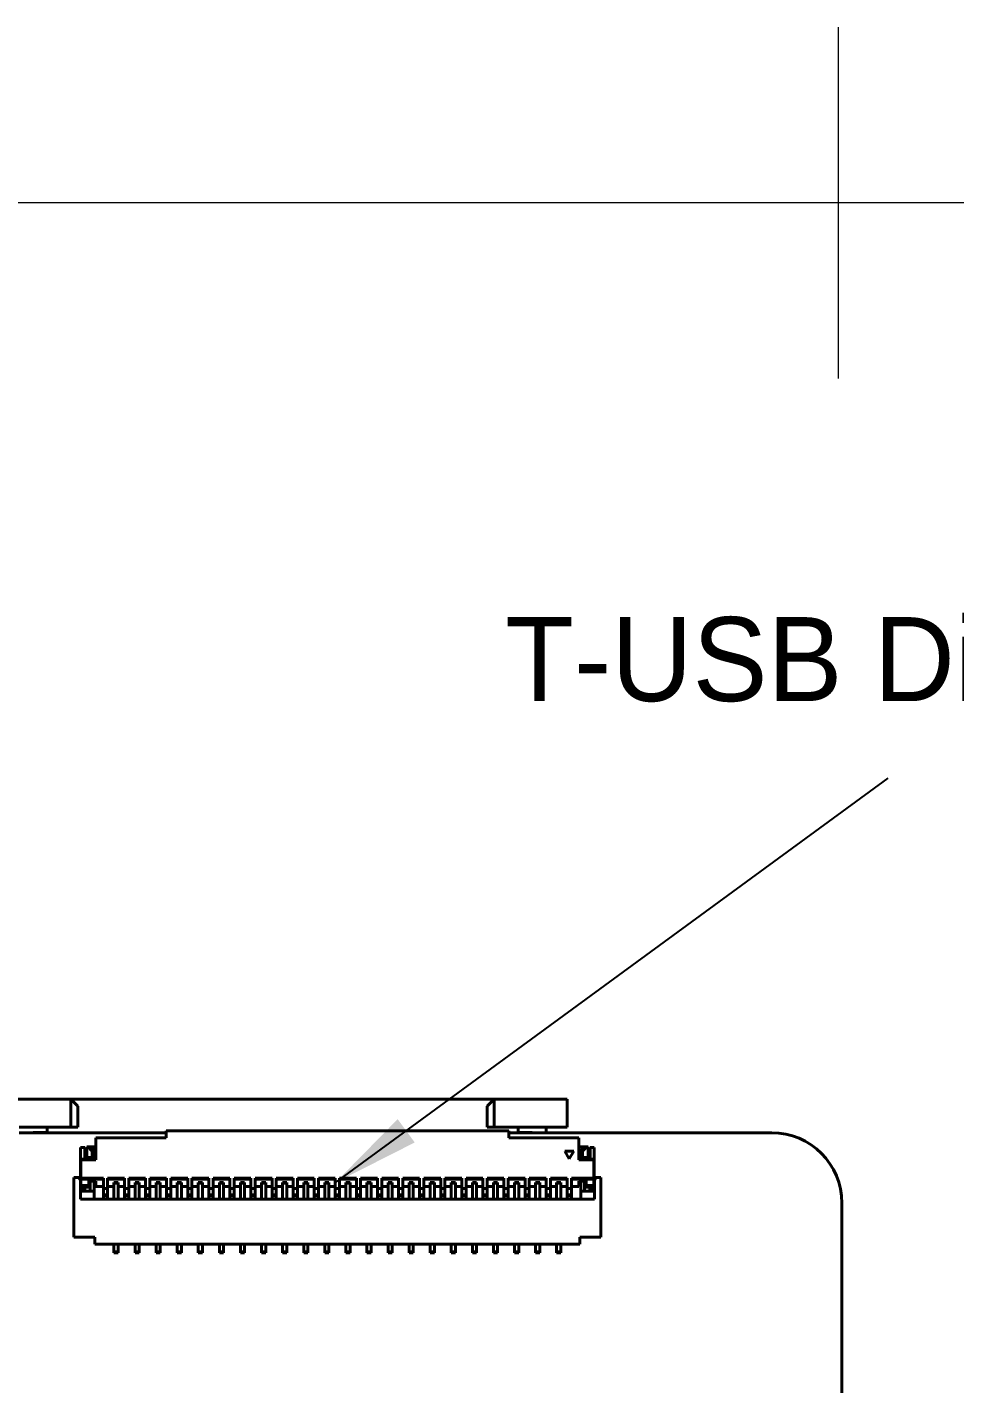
# Model space of a CAD drawing. Header units: millimetres. Extents: x 15 to 205, y 5 to 292.
# Drawn here: x 86.91 to 113.31, y 253.39 to 292 of the extents above; entities that cross this region are included whole.
import ezdxf

# ---------------------------------------------------------------- set-up
doc = ezdxf.new("R2010")
doc.units = ezdxf.units.MM
for name, color, linetype in [('Annotations', 7, 'Continuous'), ('Border', 7, 'Continuous'), ('Geometries', 7, 'Continuous')]:
    doc.layers.add(name, color=color, linetype=linetype)
doc.dimstyles.new('ISO-25', dxfattribs={"dimtxt": 2.5, "dimasz": 2.5, "dimexe": 1.25, "dimexo": 0.625, "dimtad": 1, "dimtxsty": 'Standard', "dimcen": 2.5, "dimadec": 0, "dimazin": 0, "dimtfac": 1, "dimtmove": 0, "dimatfit": 3, "dimfxl": 1, "dimarcsym": 0})

msp = doc.modelspace()

# ---------------------------------------------------------------- linework, layer by layer
at = {"layer": 'Border', "linetype": 'Continuous', "lineweight": 15}
for p, q in [((110, 282), (110, 292)), ((200, 287), (20, 287))]:
    msp.add_line(p, q, dxfattribs=at)
at = {"layer": 'Geometries', "linetype": 'Continuous', "lineweight": 40}
for p, q in [((86.076, 261.493), (88.151, 261.493)), ((88.151, 261.493), (100.201, 261.493)), ((88.151, 261.493), (88.351, 261.293)), ((88.151, 261.493), (88.151, 260.693)), ((100.201, 261.493), (100.001, 261.293)), ((100.201, 261.493), (102.276, 261.493)), ((100.201, 261.493), (100.201, 260.693)), ((102.276, 261.493), (102.276, 260.693)), ((88.351, 261.293), (88.351, 260.693)), ((100.001, 261.293), (100.001, 260.693)), ((86.676, 260.693), (87.476, 260.693)), ((87.476, 260.693), (87.476, 260.543)), ((87.476, 260.693), (88.151, 260.693)), ((88.351, 260.693), (88.151, 260.693)), ((100.201, 260.693), (100.001, 260.693)), ((100.201, 260.693), (100.876, 260.693)), ((100.876, 260.693), (100.876, 260.543)), ((100.876, 260.693), (101.676, 260.693)), ((101.676, 260.535), (101.676, 260.693)), ((101.676, 260.693), (102.276, 260.693)), ((86.676, 260.535), (87.076, 260.535)), ((87.076, 260.535), (87.076, 260.543)), ((87.476, 260.543), (87.076, 260.543)), ((87.076, 260.535), (90.861, 260.535)), ((90.861, 260.39), (88.861, 260.39)), ((88.861, 260.133), (88.861, 260.39)), ((100.611, 260.59), (90.861, 260.59)), ((90.861, 260.59), (90.861, 260.535)), ((90.861, 260.535), (90.861, 260.39)), ((100.611, 260.59), (100.611, 260.535)), ((100.611, 260.535), (100.611, 260.39)), ((100.611, 260.535), (101.276, 260.535)), ((102.611, 260.39), (100.611, 260.39)), ((100.876, 260.543), (101.276, 260.543)), ((101.276, 260.543), (101.276, 260.535)), ((101.276, 260.535), (101.676, 260.535)), ((101.676, 260.535), (108.096, 260.535)), ((102.611, 260.133), (102.611, 260.39)), ((88.426, 260.113), (88.426, 259.785)), ((88.546, 260.113), (88.426, 260.113)), ((88.546, 260.113), (88.546, 259.785)), ((88.64, 260.133), (88.601, 260.133)), ((88.601, 260.133), (88.601, 259.833)), ((88.64, 260.133), (88.711, 260.133)), ((88.761, 260.013), (88.64, 260.133)), ((88.711, 260.133), (88.861, 260.133)), ((88.811, 260.033), (88.711, 260.133)), ((88.761, 260.013), (88.811, 260.033)), ((88.761, 260.013), (88.761, 259.833)), ((88.811, 260.033), (88.811, 259.783)), ((88.861, 259.768), (88.861, 260.133)), ((102.211, 260.008), (102.336, 259.792)), ((102.461, 260.008), (102.211, 260.008)), ((102.336, 259.792), (102.461, 260.008)), ((102.611, 260.133), (102.761, 260.133)), ((102.611, 259.768), (102.611, 260.133)), ((102.761, 260.133), (102.661, 260.033)), ((102.661, 259.783), (102.661, 260.033)), ((102.661, 260.033), (102.711, 260.013)), ((102.832, 260.133), (102.711, 260.013)), ((102.711, 259.833), (102.711, 260.013)), ((102.761, 260.133), (102.832, 260.133)), ((102.871, 260.133), (102.832, 260.133)), ((102.871, 260.133), (102.871, 259.833)), ((102.926, 259.785), (102.926, 260.113)), ((103.046, 260.113), (102.926, 260.113)), ((103.046, 259.785), (103.046, 260.113)), ((88.426, 259.757), (88.426, 259.785)), ((88.426, 259.785), (88.546, 259.785)), ((88.426, 259.757), (88.436, 259.757)), ((88.426, 259.757), (88.426, 259.625)), ((88.426, 259.597), (88.426, 259.625)), ((88.436, 259.625), (88.426, 259.625)), ((88.426, 259.597), (88.426, 259.263)), ((88.436, 259.597), (88.426, 259.597)), ((88.546, 259.768), (88.436, 259.768)), ((88.436, 259.757), (88.436, 259.768)), ((88.436, 259.625), (88.436, 259.757)), ((88.436, 259.597), (88.436, 259.625)), ((88.436, 259.243), (88.436, 259.597)), ((88.546, 259.785), (88.546, 259.768)), ((88.601, 259.768), (88.546, 259.768)), ((88.601, 259.833), (88.601, 259.768)), ((88.601, 259.833), (88.761, 259.833)), ((88.811, 259.768), (88.601, 259.768)), ((88.811, 259.783), (88.761, 259.833)), ((88.811, 259.783), (88.811, 259.768)), ((88.861, 259.768), (88.811, 259.768)), ((102.661, 259.768), (102.611, 259.768)), ((102.711, 259.833), (102.661, 259.783)), ((102.661, 259.783), (102.661, 259.768)), ((102.871, 259.768), (102.661, 259.768)), ((102.711, 259.833), (102.871, 259.833)), ((102.871, 259.833), (102.871, 259.768)), ((102.926, 259.768), (102.871, 259.768)), ((102.926, 259.768), (102.926, 259.785)), ((102.926, 259.785), (103.046, 259.785)), ((103.036, 259.768), (102.926, 259.768)), ((103.036, 259.757), (103.036, 259.768)), ((103.036, 259.757), (103.046, 259.757)), ((103.036, 259.625), (103.036, 259.757)), ((103.046, 259.625), (103.036, 259.625)), ((103.036, 259.597), (103.036, 259.625)), ((103.046, 259.597), (103.036, 259.597)), ((103.036, 259.243), (103.036, 259.597)), ((103.046, 259.785), (103.046, 259.757)), ((103.046, 259.625), (103.046, 259.757)), ((103.046, 259.625), (103.046, 259.597)), ((103.046, 259.263), (103.046, 259.597)), ((88.236, 259.263), (88.371, 259.263)), ((88.236, 259.263), (88.236, 257.563)), ((88.371, 259.263), (88.426, 259.263)), ((88.421, 259.177), (88.371, 259.263)), ((88.421, 259.177), (88.426, 259.177)), ((88.421, 258.873), (88.421, 259.177)), ((88.426, 259.263), (88.426, 259.177)), ((88.426, 259.177), (88.426, 259.014)), ((88.436, 259.219), (88.436, 259.243)), ((89.076, 259.242), (88.436, 259.243)), ((88.436, 259.215), (88.436, 259.219)), ((88.436, 259.219), (89.076, 259.219)), ((88.436, 259.215), (88.661, 259.215)), ((88.436, 259.031), (88.436, 259.215)), ((88.661, 259.157), (88.661, 259.215)), ((88.661, 259.031), (88.661, 259.157)), ((88.661, 259.157), (88.701, 259.157)), ((88.701, 259.157), (88.701, 258.873)), ((88.701, 259.157), (88.811, 259.157)), ((88.811, 259.157), (88.811, 258.873)), ((88.811, 259.157), (88.861, 259.157)), ((88.861, 259.008), (88.861, 259.157)), ((89.076, 259.219), (89.076, 259.242)), ((89.076, 259.008), (89.076, 259.219)), ((89.196, 259.219), (89.196, 259.242)), ((89.676, 259.242), (89.196, 259.242)), ((89.196, 259.008), (89.196, 259.219)), ((89.196, 259.219), (89.676, 259.219)), ((89.496, 259.12), (89.376, 259.12)), ((89.376, 259.099), (89.376, 259.12)), ((89.376, 259.008), (89.376, 259.099)), ((89.496, 259.099), (89.376, 259.099)), ((89.496, 259.099), (89.496, 259.12)), ((89.496, 259.008), (89.496, 259.099)), ((89.676, 259.219), (89.676, 259.242)), ((89.676, 259.008), (89.676, 259.219)), ((89.796, 259.219), (89.796, 259.242)), ((90.276, 259.242), (89.796, 259.242)), ((89.796, 259.219), (90.276, 259.219)), ((89.796, 259.008), (89.796, 259.219)), ((89.976, 259.099), (89.976, 259.12)), ((90.096, 259.12), (89.976, 259.12)), ((90.096, 259.099), (89.976, 259.099)), ((89.976, 259.008), (89.976, 259.099)), ((90.096, 259.099), (90.096, 259.12)), ((90.096, 259.008), (90.096, 259.099)), ((90.276, 259.219), (90.276, 259.242)), ((90.276, 259.008), (90.276, 259.219)), ((90.396, 259.219), (90.396, 259.242)), ((90.876, 259.242), (90.396, 259.242)), ((90.396, 259.219), (90.876, 259.219)), ((90.396, 259.008), (90.396, 259.219)), ((90.576, 259.099), (90.576, 259.12)), ((90.696, 259.12), (90.576, 259.12)), ((90.696, 259.099), (90.576, 259.099)), ((90.576, 259.008), (90.576, 259.099)), ((90.696, 259.099), (90.696, 259.12)), ((90.696, 259.008), (90.696, 259.099)), ((90.876, 259.219), (90.876, 259.242)), ((90.876, 259.008), (90.876, 259.219)), ((91.476, 259.242), (90.996, 259.242)), ((90.996, 259.219), (90.996, 259.242)), ((90.996, 259.219), (91.476, 259.219)), ((90.996, 259.008), (90.996, 259.219)), ((91.176, 259.099), (91.176, 259.12)), ((91.296, 259.12), (91.176, 259.12)), ((91.296, 259.099), (91.176, 259.099)), ((91.176, 259.008), (91.176, 259.099)), ((91.296, 259.099), (91.296, 259.12)), ((91.296, 259.008), (91.296, 259.099)), ((91.476, 259.219), (91.476, 259.242)), ((91.476, 259.008), (91.476, 259.219)), ((91.596, 259.219), (91.596, 259.242)), ((92.076, 259.242), (91.596, 259.242)), ((91.596, 259.219), (92.076, 259.219)), ((91.596, 259.008), (91.596, 259.219)), ((91.776, 259.099), (91.776, 259.12)), ((91.896, 259.12), (91.776, 259.12)), ((91.896, 259.099), (91.776, 259.099)), ((91.776, 259.008), (91.776, 259.099)), ((91.896, 259.099), (91.896, 259.12)), ((91.896, 259.008), (91.896, 259.099)), ((92.076, 259.219), (92.076, 259.242)), ((92.076, 259.008), (92.076, 259.219)), ((92.676, 259.242), (92.196, 259.242)), ((92.196, 259.219), (92.196, 259.242)), ((92.196, 259.219), (92.676, 259.219)), ((92.196, 259.008), (92.196, 259.219)), ((92.376, 259.099), (92.376, 259.12)), ((92.496, 259.12), (92.376, 259.12)), ((92.376, 259.008), (92.376, 259.099)), ((92.496, 259.099), (92.376, 259.099)), ((92.496, 259.099), (92.496, 259.12)), ((92.496, 259.008), (92.496, 259.099)), ((92.676, 259.219), (92.676, 259.242)), ((92.676, 259.008), (92.676, 259.219)), ((92.796, 259.219), (92.796, 259.242)), ((93.276, 259.242), (92.796, 259.242)), ((92.796, 259.219), (93.276, 259.219)), ((92.796, 259.008), (92.796, 259.219)), ((93.096, 259.12), (92.976, 259.12)), ((92.976, 259.099), (92.976, 259.12)), ((93.096, 259.099), (92.976, 259.099)), ((92.976, 259.008), (92.976, 259.099)), ((93.096, 259.099), (93.096, 259.12)), ((93.096, 259.008), (93.096, 259.099)), ((93.276, 259.219), (93.276, 259.242)), ((93.276, 259.008), (93.276, 259.219)), ((93.396, 259.219), (93.396, 259.242)), ((93.876, 259.242), (93.396, 259.242)), ((93.396, 259.219), (93.876, 259.219)), ((93.396, 259.008), (93.396, 259.219)), ((93.576, 259.099), (93.576, 259.12)), ((93.696, 259.12), (93.576, 259.12)), ((93.576, 259.008), (93.576, 259.099)), ((93.696, 259.099), (93.576, 259.099)), ((93.696, 259.099), (93.696, 259.12)), ((93.696, 259.008), (93.696, 259.099)), ((93.876, 259.219), (93.876, 259.242)), ((93.876, 259.008), (93.876, 259.219)), ((93.996, 259.219), (93.996, 259.242)), ((94.476, 259.242), (93.996, 259.242)), ((93.996, 259.219), (94.476, 259.219)), ((93.996, 259.008), (93.996, 259.219)), ((94.296, 259.12), (94.176, 259.12)), ((94.176, 259.099), (94.176, 259.12)), ((94.176, 259.008), (94.176, 259.099)), ((94.296, 259.099), (94.176, 259.099)), ((94.296, 259.099), (94.296, 259.12)), ((94.296, 259.008), (94.296, 259.099)), ((94.476, 259.219), (94.476, 259.242)), ((94.476, 259.008), (94.476, 259.219)), ((94.596, 259.219), (94.596, 259.242)), ((95.076, 259.242), (94.596, 259.242)), ((94.596, 259.008), (94.596, 259.219)), ((94.596, 259.219), (95.076, 259.219)), ((94.776, 259.099), (94.776, 259.12)), ((94.896, 259.12), (94.776, 259.12)), ((94.776, 259.008), (94.776, 259.099)), ((94.896, 259.099), (94.776, 259.099)), ((94.896, 259.099), (94.896, 259.12)), ((94.896, 259.008), (94.896, 259.099)), ((95.076, 259.219), (95.076, 259.242)), ((95.076, 259.008), (95.076, 259.219)), ((95.196, 259.219), (95.196, 259.242)), ((95.676, 259.242), (95.196, 259.242)), ((95.196, 259.219), (95.676, 259.219)), ((95.196, 259.008), (95.196, 259.219)), ((95.376, 259.099), (95.376, 259.12)), ((95.496, 259.12), (95.376, 259.12)), ((95.496, 259.099), (95.376, 259.099)), ((95.376, 259.008), (95.376, 259.099)), ((95.496, 259.099), (95.496, 259.12)), ((95.496, 259.008), (95.496, 259.099)), ((95.676, 259.219), (95.676, 259.242)), ((95.676, 259.008), (95.676, 259.219)), ((95.796, 259.219), (95.796, 259.242)), ((96.276, 259.242), (95.796, 259.242)), ((95.796, 259.219), (96.276, 259.219)), ((95.796, 259.008), (95.796, 259.219)), ((96.096, 259.12), (95.976, 259.12)), ((95.976, 259.099), (95.976, 259.12)), ((95.976, 259.008), (95.976, 259.099)), ((96.096, 259.099), (95.976, 259.099)), ((96.096, 259.099), (96.096, 259.12)), ((96.096, 259.008), (96.096, 259.099)), ((96.276, 259.219), (96.276, 259.242)), ((96.276, 259.008), (96.276, 259.219)), ((96.396, 259.219), (96.396, 259.242)), ((96.876, 259.242), (96.396, 259.242)), ((96.396, 259.219), (96.876, 259.219)), ((96.396, 259.008), (96.396, 259.219)), ((96.696, 259.12), (96.576, 259.12)), ((96.576, 259.099), (96.576, 259.12)), ((96.696, 259.099), (96.576, 259.099)), ((96.576, 259.008), (96.576, 259.099)), ((96.696, 259.099), (96.696, 259.12)), ((96.696, 259.008), (96.696, 259.099)), ((96.876, 259.219), (96.876, 259.242)), ((96.876, 259.008), (96.876, 259.219)), ((96.996, 259.219), (96.996, 259.242)), ((97.476, 259.242), (96.996, 259.242)), ((96.996, 259.219), (97.476, 259.219)), ((96.996, 259.008), (96.996, 259.219)), ((97.176, 259.099), (97.176, 259.12)), ((97.296, 259.12), (97.176, 259.12)), ((97.296, 259.099), (97.176, 259.099)), ((97.176, 259.008), (97.176, 259.099)), ((97.296, 259.099), (97.296, 259.12)), ((97.296, 259.008), (97.296, 259.099)), ((97.476, 259.219), (97.476, 259.242)), ((97.476, 259.008), (97.476, 259.219)), ((97.596, 259.219), (97.596, 259.242)), ((98.076, 259.242), (97.596, 259.242)), ((97.596, 259.008), (97.596, 259.219)), ((97.596, 259.219), (98.076, 259.219)), ((97.776, 259.099), (97.776, 259.12)), ((97.896, 259.12), (97.776, 259.12)), ((97.896, 259.099), (97.776, 259.099)), ((97.776, 259.008), (97.776, 259.099)), ((97.896, 259.099), (97.896, 259.12)), ((97.896, 259.008), (97.896, 259.099)), ((98.076, 259.219), (98.076, 259.242)), ((98.076, 259.008), (98.076, 259.219)), ((98.196, 259.219), (98.196, 259.242)), ((98.676, 259.242), (98.196, 259.242)), ((98.196, 259.219), (98.676, 259.219)), ((98.196, 259.008), (98.196, 259.219)), ((98.376, 259.099), (98.376, 259.12)), ((98.496, 259.12), (98.376, 259.12)), ((98.376, 259.008), (98.376, 259.099)), ((98.496, 259.099), (98.376, 259.099)), ((98.496, 259.099), (98.496, 259.12)), ((98.496, 259.008), (98.496, 259.099)), ((98.676, 259.219), (98.676, 259.242)), ((98.676, 259.008), (98.676, 259.219)), ((98.796, 259.219), (98.796, 259.242)), ((99.276, 259.242), (98.796, 259.242)), ((98.796, 259.219), (99.276, 259.219)), ((98.796, 259.008), (98.796, 259.219)), ((99.096, 259.12), (98.976, 259.12)), ((98.976, 259.099), (98.976, 259.12)), ((98.976, 259.008), (98.976, 259.099)), ((99.096, 259.099), (98.976, 259.099)), ((99.096, 259.099), (99.096, 259.12)), ((99.096, 259.008), (99.096, 259.099)), ((99.276, 259.219), (99.276, 259.242)), ((99.276, 259.008), (99.276, 259.219)), ((99.396, 259.219), (99.396, 259.242)), ((99.876, 259.242), (99.396, 259.242)), ((99.396, 259.219), (99.876, 259.219)), ((99.396, 259.008), (99.396, 259.219)), ((99.696, 259.12), (99.576, 259.12)), ((99.576, 259.099), (99.576, 259.12)), ((99.696, 259.099), (99.576, 259.099)), ((99.576, 259.008), (99.576, 259.099)), ((99.696, 259.099), (99.696, 259.12)), ((99.696, 259.008), (99.696, 259.099)), ((99.876, 259.219), (99.876, 259.242)), ((99.876, 259.008), (99.876, 259.219)), ((99.996, 259.219), (99.996, 259.242)), ((100.476, 259.242), (99.996, 259.242)), ((99.996, 259.219), (100.476, 259.219)), ((99.996, 259.008), (99.996, 259.219)), ((100.176, 259.099), (100.176, 259.12)), ((100.296, 259.12), (100.176, 259.12)), ((100.296, 259.099), (100.176, 259.099)), ((100.176, 259.008), (100.176, 259.099)), ((100.296, 259.099), (100.296, 259.12)), ((100.296, 259.008), (100.296, 259.099)), ((100.476, 259.219), (100.476, 259.242)), ((100.476, 259.008), (100.476, 259.219)), ((100.596, 259.219), (100.596, 259.242)), ((101.076, 259.242), (100.596, 259.242)), ((100.596, 259.219), (101.076, 259.219)), ((100.596, 259.008), (100.596, 259.219)), ((100.776, 259.099), (100.776, 259.12)), ((100.896, 259.12), (100.776, 259.12)), ((100.776, 259.008), (100.776, 259.099)), ((100.896, 259.099), (100.776, 259.099)), ((100.896, 259.099), (100.896, 259.12)), ((100.896, 259.008), (100.896, 259.099)), ((101.076, 259.219), (101.076, 259.242)), ((101.076, 259.008), (101.076, 259.219)), ((101.196, 259.219), (101.196, 259.242)), ((101.676, 259.242), (101.196, 259.242)), ((101.196, 259.219), (101.676, 259.219)), ((101.196, 259.008), (101.196, 259.219)), ((101.496, 259.12), (101.376, 259.12)), ((101.376, 259.099), (101.376, 259.12)), ((101.496, 259.099), (101.376, 259.099)), ((101.376, 259.008), (101.376, 259.099)), ((101.496, 259.099), (101.496, 259.12)), ((101.496, 259.008), (101.496, 259.099)), ((101.676, 259.219), (101.676, 259.242)), ((101.676, 259.008), (101.676, 259.219)), ((101.796, 259.219), (101.796, 259.242)), ((102.276, 259.242), (101.796, 259.242)), ((101.796, 259.008), (101.796, 259.219)), ((101.796, 259.219), (102.276, 259.219)), ((101.976, 259.099), (101.976, 259.12)), ((102.096, 259.12), (101.976, 259.12)), ((101.976, 259.008), (101.976, 259.099)), ((102.096, 259.099), (101.976, 259.099)), ((102.096, 259.099), (102.096, 259.12)), ((102.096, 259.008), (102.096, 259.099)), ((102.276, 259.219), (102.276, 259.242)), ((102.276, 259.008), (102.276, 259.219)), ((103.036, 259.243), (102.396, 259.242)), ((102.396, 259.219), (102.396, 259.242)), ((102.396, 259.219), (103.036, 259.219)), ((102.396, 259.008), (102.396, 259.219)), ((102.661, 259.157), (102.611, 259.157)), ((102.611, 259.008), (102.611, 259.157)), ((102.771, 259.157), (102.661, 259.157)), ((102.661, 259.157), (102.661, 258.873)), ((102.811, 259.157), (102.771, 259.157)), ((102.771, 259.157), (102.771, 258.873)), ((103.036, 259.215), (102.811, 259.215)), ((102.811, 259.157), (102.811, 259.215)), ((102.811, 259.031), (102.811, 259.157)), ((103.036, 259.219), (103.036, 259.243)), ((103.036, 259.215), (103.036, 259.219)), ((103.036, 259.031), (103.036, 259.215)), ((103.046, 259.263), (103.101, 259.263)), ((103.046, 259.177), (103.046, 259.263)), ((103.046, 259.177), (103.051, 259.177)), ((103.046, 259.014), (103.046, 259.177)), ((103.101, 259.263), (103.051, 259.177)), ((103.051, 258.873), (103.051, 259.177)), ((103.236, 259.263), (103.101, 259.263)), ((103.236, 259.263), (103.236, 257.563)), ((88.421, 258.643), (88.421, 258.873)), ((88.421, 258.873), (88.426, 258.873)), ((88.426, 259.014), (88.436, 259.014)), ((88.426, 258.923), (88.426, 259.014)), ((88.426, 258.873), (88.426, 258.923)), ((88.426, 258.923), (88.546, 258.923)), ((88.426, 258.873), (88.546, 258.873)), ((88.436, 259.014), (88.436, 259.031)), ((88.436, 259.031), (88.661, 259.031)), ((88.436, 258.988), (88.436, 259.014)), ((88.436, 258.988), (88.546, 258.988)), ((88.546, 258.923), (88.546, 258.988)), ((88.546, 258.988), (88.551, 258.988)), ((88.546, 258.873), (88.546, 258.923)), ((88.546, 258.873), (88.551, 258.873)), ((88.551, 258.988), (88.661, 258.988)), ((88.551, 258.873), (88.551, 258.988)), ((88.551, 258.873), (88.701, 258.873)), ((88.661, 258.988), (88.661, 259.031)), ((88.701, 258.873), (88.811, 258.873)), ((88.811, 258.873), (88.811, 258.643)), ((89.076, 259.008), (88.861, 259.008)), ((89.076, 258.946), (89.076, 259.008)), ((89.076, 258.767), (89.076, 258.946)), ((89.196, 258.946), (89.076, 258.946)), ((89.076, 258.741), (89.076, 258.767)), ((89.196, 258.767), (89.076, 258.767)), ((89.076, 258.643), (89.076, 258.741)), ((89.196, 258.741), (89.076, 258.741)), ((89.376, 259.008), (89.196, 259.008)), ((89.196, 258.946), (89.196, 259.008)), ((89.196, 258.767), (89.196, 258.946)), ((89.196, 258.741), (89.196, 258.767)), ((89.196, 258.643), (89.196, 258.741)), ((89.376, 258.643), (89.376, 259.008)), ((89.496, 258.643), (89.496, 259.008)), ((89.676, 259.008), (89.496, 259.008)), ((89.676, 258.946), (89.676, 259.008)), ((89.676, 258.767), (89.676, 258.946)), ((89.796, 258.946), (89.676, 258.946)), ((89.676, 258.741), (89.676, 258.767)), ((89.796, 258.767), (89.676, 258.767)), ((89.676, 258.643), (89.676, 258.741)), ((89.796, 258.741), (89.676, 258.741)), ((89.976, 259.008), (89.796, 259.008)), ((89.796, 258.946), (89.796, 259.008)), ((89.796, 258.767), (89.796, 258.946)), ((89.796, 258.741), (89.796, 258.767)), ((89.796, 258.643), (89.796, 258.741)), ((89.976, 258.643), (89.976, 259.008)), ((90.276, 259.008), (90.096, 259.008)), ((90.096, 258.643), (90.096, 259.008)), ((90.276, 258.946), (90.276, 259.008)), ((90.276, 258.767), (90.276, 258.946)), ((90.396, 258.946), (90.276, 258.946)), ((90.276, 258.741), (90.276, 258.767)), ((90.396, 258.767), (90.276, 258.767)), ((90.276, 258.643), (90.276, 258.741)), ((90.396, 258.741), (90.276, 258.741)), ((90.576, 259.008), (90.396, 259.008)), ((90.396, 258.946), (90.396, 259.008)), ((90.396, 258.767), (90.396, 258.946)), ((90.396, 258.741), (90.396, 258.767)), ((90.396, 258.643), (90.396, 258.741)), ((90.576, 258.643), (90.576, 259.008)), ((90.876, 259.008), (90.696, 259.008)), ((90.696, 258.643), (90.696, 259.008)), ((90.876, 258.946), (90.876, 259.008)), ((90.996, 258.946), (90.876, 258.946)), ((90.876, 258.767), (90.876, 258.946)), ((90.876, 258.741), (90.876, 258.767)), ((90.996, 258.767), (90.876, 258.767)), ((90.876, 258.643), (90.876, 258.741)), ((90.996, 258.741), (90.876, 258.741)), ((91.176, 259.008), (90.996, 259.008)), ((90.996, 258.946), (90.996, 259.008)), ((90.996, 258.767), (90.996, 258.946)), ((90.996, 258.741), (90.996, 258.767)), ((90.996, 258.643), (90.996, 258.741)), ((91.176, 258.643), (91.176, 259.008)), ((91.476, 259.008), (91.296, 259.008)), ((91.296, 258.643), (91.296, 259.008)), ((91.476, 258.946), (91.476, 259.008)), ((91.476, 258.767), (91.476, 258.946)), ((91.596, 258.946), (91.476, 258.946)), ((91.476, 258.741), (91.476, 258.767)), ((91.596, 258.767), (91.476, 258.767)), ((91.476, 258.643), (91.476, 258.741)), ((91.596, 258.741), (91.476, 258.741)), ((91.776, 259.008), (91.596, 259.008)), ((91.596, 258.946), (91.596, 259.008)), ((91.596, 258.767), (91.596, 258.946)), ((91.596, 258.741), (91.596, 258.767)), ((91.596, 258.643), (91.596, 258.741)), ((91.776, 258.643), (91.776, 259.008)), ((91.896, 258.643), (91.896, 259.008)), ((92.076, 259.008), (91.896, 259.008)), ((92.076, 258.946), (92.076, 259.008)), ((92.196, 258.946), (92.076, 258.946)), ((92.076, 258.767), (92.076, 258.946)), ((92.076, 258.741), (92.076, 258.767)), ((92.196, 258.767), (92.076, 258.767)), ((92.076, 258.643), (92.076, 258.741)), ((92.196, 258.741), (92.076, 258.741)), ((92.376, 259.008), (92.196, 259.008)), ((92.196, 258.946), (92.196, 259.008)), ((92.196, 258.767), (92.196, 258.946)), ((92.196, 258.741), (92.196, 258.767)), ((92.196, 258.643), (92.196, 258.741)), ((92.376, 258.643), (92.376, 259.008)), ((92.496, 258.643), (92.496, 259.008)), ((92.676, 259.008), (92.496, 259.008)), ((92.676, 258.946), (92.676, 259.008)), ((92.676, 258.767), (92.676, 258.946)), ((92.796, 258.946), (92.676, 258.946)), ((92.676, 258.741), (92.676, 258.767)), ((92.796, 258.767), (92.676, 258.767)), ((92.676, 258.643), (92.676, 258.741)), ((92.796, 258.741), (92.676, 258.741)), ((92.976, 259.008), (92.796, 259.008)), ((92.796, 258.946), (92.796, 259.008)), ((92.796, 258.767), (92.796, 258.946)), ((92.796, 258.741), (92.796, 258.767)), ((92.796, 258.643), (92.796, 258.741)), ((92.976, 258.643), (92.976, 259.008)), ((93.096, 258.643), (93.096, 259.008)), ((93.276, 259.008), (93.096, 259.008)), ((93.276, 258.946), (93.276, 259.008)), ((93.276, 258.767), (93.276, 258.946)), ((93.396, 258.946), (93.276, 258.946)), ((93.276, 258.741), (93.276, 258.767)), ((93.396, 258.767), (93.276, 258.767)), ((93.276, 258.643), (93.276, 258.741)), ((93.396, 258.741), (93.276, 258.741)), ((93.576, 259.008), (93.396, 259.008)), ((93.396, 258.946), (93.396, 259.008)), ((93.396, 258.767), (93.396, 258.946)), ((93.396, 258.741), (93.396, 258.767)), ((93.396, 258.643), (93.396, 258.741)), ((93.576, 258.643), (93.576, 259.008)), ((93.696, 258.643), (93.696, 259.008)), ((93.876, 259.008), (93.696, 259.008)), ((93.876, 258.946), (93.876, 259.008)), ((93.876, 258.767), (93.876, 258.946)), ((93.996, 258.946), (93.876, 258.946)), ((93.876, 258.741), (93.876, 258.767)), ((93.996, 258.767), (93.876, 258.767)), ((93.996, 258.741), (93.876, 258.741)), ((93.876, 258.643), (93.876, 258.741)), ((94.176, 259.008), (93.996, 259.008)), ((93.996, 258.946), (93.996, 259.008)), ((93.996, 258.767), (93.996, 258.946)), ((93.996, 258.741), (93.996, 258.767)), ((93.996, 258.643), (93.996, 258.741)), ((94.176, 258.643), (94.176, 259.008)), ((94.296, 258.643), (94.296, 259.008)), ((94.476, 259.008), (94.296, 259.008)), ((94.476, 258.946), (94.476, 259.008)), ((94.596, 258.946), (94.476, 258.946)), ((94.476, 258.767), (94.476, 258.946)), ((94.476, 258.741), (94.476, 258.767)), ((94.596, 258.767), (94.476, 258.767)), ((94.596, 258.741), (94.476, 258.741)), ((94.476, 258.643), (94.476, 258.741)), ((94.776, 259.008), (94.596, 259.008)), ((94.596, 258.946), (94.596, 259.008)), ((94.596, 258.767), (94.596, 258.946)), ((94.596, 258.741), (94.596, 258.767)), ((94.596, 258.643), (94.596, 258.741)), ((94.776, 258.643), (94.776, 259.008)), ((94.896, 258.643), (94.896, 259.008)), ((95.076, 259.008), (94.896, 259.008)), ((95.076, 258.946), (95.076, 259.008)), ((95.076, 258.767), (95.076, 258.946)), ((95.196, 258.946), (95.076, 258.946)), ((95.076, 258.741), (95.076, 258.767)), ((95.196, 258.767), (95.076, 258.767)), ((95.196, 258.741), (95.076, 258.741)), ((95.076, 258.643), (95.076, 258.741)), ((95.376, 259.008), (95.196, 259.008)), ((95.196, 258.946), (95.196, 259.008)), ((95.196, 258.767), (95.196, 258.946)), ((95.196, 258.741), (95.196, 258.767)), ((95.196, 258.643), (95.196, 258.741)), ((95.376, 258.643), (95.376, 259.008)), ((95.496, 258.643), (95.496, 259.008)), ((95.676, 259.008), (95.496, 259.008)), ((95.676, 258.946), (95.676, 259.008)), ((95.676, 258.767), (95.676, 258.946)), ((95.796, 258.946), (95.676, 258.946)), ((95.676, 258.741), (95.676, 258.767)), ((95.796, 258.767), (95.676, 258.767)), ((95.676, 258.643), (95.676, 258.741)), ((95.796, 258.741), (95.676, 258.741)), ((95.976, 259.008), (95.796, 259.008)), ((95.796, 258.946), (95.796, 259.008)), ((95.796, 258.767), (95.796, 258.946)), ((95.796, 258.741), (95.796, 258.767)), ((95.796, 258.643), (95.796, 258.741)), ((95.976, 258.643), (95.976, 259.008)), ((96.276, 259.008), (96.096, 259.008)), ((96.096, 258.643), (96.096, 259.008)), ((96.276, 258.946), (96.276, 259.008)), ((96.276, 258.767), (96.276, 258.946)), ((96.396, 258.946), (96.276, 258.946)), ((96.276, 258.741), (96.276, 258.767)), ((96.396, 258.767), (96.276, 258.767)), ((96.396, 258.741), (96.276, 258.741)), ((96.276, 258.643), (96.276, 258.741)), ((96.576, 259.008), (96.396, 259.008)), ((96.396, 258.946), (96.396, 259.008)), ((96.396, 258.767), (96.396, 258.946)), ((96.396, 258.741), (96.396, 258.767)), ((96.396, 258.643), (96.396, 258.741)), ((96.576, 258.643), (96.576, 259.008)), ((96.696, 258.643), (96.696, 259.008)), ((96.876, 259.008), (96.696, 259.008)), ((96.876, 258.946), (96.876, 259.008)), ((96.876, 258.767), (96.876, 258.946)), ((96.996, 258.946), (96.876, 258.946)), ((96.876, 258.741), (96.876, 258.767)), ((96.996, 258.767), (96.876, 258.767)), ((96.876, 258.643), (96.876, 258.741)), ((96.996, 258.741), (96.876, 258.741)), ((97.176, 259.008), (96.996, 259.008)), ((96.996, 258.946), (96.996, 259.008)), ((96.996, 258.767), (96.996, 258.946)), ((96.996, 258.741), (96.996, 258.767)), ((96.996, 258.643), (96.996, 258.741)), ((97.176, 258.643), (97.176, 259.008)), ((97.296, 258.643), (97.296, 259.008)), ((97.476, 259.008), (97.296, 259.008)), ((97.476, 258.946), (97.476, 259.008)), ((97.476, 258.767), (97.476, 258.946)), ((97.596, 258.946), (97.476, 258.946)), ((97.476, 258.741), (97.476, 258.767)), ((97.596, 258.767), (97.476, 258.767)), ((97.476, 258.643), (97.476, 258.741)), ((97.596, 258.741), (97.476, 258.741)), ((97.776, 259.008), (97.596, 259.008)), ((97.596, 258.946), (97.596, 259.008)), ((97.596, 258.767), (97.596, 258.946)), ((97.596, 258.741), (97.596, 258.767)), ((97.596, 258.643), (97.596, 258.741)), ((97.776, 258.643), (97.776, 259.008)), ((98.076, 259.008), (97.896, 259.008)), ((97.896, 258.643), (97.896, 259.008)), ((98.076, 258.946), (98.076, 259.008)), ((98.196, 258.946), (98.076, 258.946)), ((98.076, 258.767), (98.076, 258.946)), ((98.196, 258.767), (98.076, 258.767)), ((98.076, 258.741), (98.076, 258.767)), ((98.076, 258.643), (98.076, 258.741)), ((98.196, 258.741), (98.076, 258.741)), ((98.376, 259.008), (98.196, 259.008)), ((98.196, 258.946), (98.196, 259.008)), ((98.196, 258.767), (98.196, 258.946)), ((98.196, 258.741), (98.196, 258.767)), ((98.196, 258.643), (98.196, 258.741)), ((98.376, 258.643), (98.376, 259.008)), ((98.496, 258.643), (98.496, 259.008)), ((98.676, 259.008), (98.496, 259.008)), ((98.676, 258.946), (98.676, 259.008)), ((98.676, 258.767), (98.676, 258.946)), ((98.796, 258.946), (98.676, 258.946)), ((98.676, 258.741), (98.676, 258.767)), ((98.796, 258.767), (98.676, 258.767)), ((98.676, 258.643), (98.676, 258.741)), ((98.796, 258.741), (98.676, 258.741)), ((98.976, 259.008), (98.796, 259.008)), ((98.796, 258.946), (98.796, 259.008)), ((98.796, 258.767), (98.796, 258.946)), ((98.796, 258.741), (98.796, 258.767)), ((98.796, 258.643), (98.796, 258.741)), ((98.976, 258.643), (98.976, 259.008)), ((99.096, 258.643), (99.096, 259.008)), ((99.276, 259.008), (99.096, 259.008)), ((99.276, 258.946), (99.276, 259.008)), ((99.276, 258.767), (99.276, 258.946)), ((99.396, 258.946), (99.276, 258.946)), ((99.396, 258.767), (99.276, 258.767)), ((99.276, 258.741), (99.276, 258.767)), ((99.276, 258.643), (99.276, 258.741)), ((99.396, 258.741), (99.276, 258.741)), ((99.576, 259.008), (99.396, 259.008)), ((99.396, 258.946), (99.396, 259.008)), ((99.396, 258.767), (99.396, 258.946)), ((99.396, 258.741), (99.396, 258.767)), ((99.396, 258.643), (99.396, 258.741)), ((99.576, 258.643), (99.576, 259.008)), ((99.696, 258.643), (99.696, 259.008)), ((99.876, 259.008), (99.696, 259.008)), ((99.876, 258.946), (99.876, 259.008)), ((99.876, 258.767), (99.876, 258.946)), ((99.996, 258.946), (99.876, 258.946)), ((99.876, 258.741), (99.876, 258.767)), ((99.996, 258.767), (99.876, 258.767)), ((99.876, 258.643), (99.876, 258.741)), ((99.996, 258.741), (99.876, 258.741)), ((100.176, 259.008), (99.996, 259.008)), ((99.996, 258.946), (99.996, 259.008)), ((99.996, 258.767), (99.996, 258.946)), ((99.996, 258.741), (99.996, 258.767)), ((99.996, 258.643), (99.996, 258.741)), ((100.176, 258.643), (100.176, 259.008)), ((100.296, 258.643), (100.296, 259.008)), ((100.476, 259.008), (100.296, 259.008)), ((100.476, 258.946), (100.476, 259.008)), ((100.476, 258.767), (100.476, 258.946)), ((100.596, 258.946), (100.476, 258.946)), ((100.476, 258.741), (100.476, 258.767)), ((100.596, 258.767), (100.476, 258.767)), ((100.476, 258.643), (100.476, 258.741)), ((100.596, 258.741), (100.476, 258.741)), ((100.776, 259.008), (100.596, 259.008)), ((100.596, 258.946), (100.596, 259.008)), ((100.596, 258.767), (100.596, 258.946)), ((100.596, 258.741), (100.596, 258.767)), ((100.596, 258.643), (100.596, 258.741)), ((100.776, 258.643), (100.776, 259.008)), ((100.896, 258.643), (100.896, 259.008)), ((101.076, 259.008), (100.896, 259.008)), ((101.076, 258.946), (101.076, 259.008)), ((101.076, 258.767), (101.076, 258.946)), ((101.196, 258.946), (101.076, 258.946)), ((101.076, 258.741), (101.076, 258.767)), ((101.196, 258.767), (101.076, 258.767)), ((101.076, 258.643), (101.076, 258.741)), ((101.196, 258.741), (101.076, 258.741)), ((101.376, 259.008), (101.196, 259.008)), ((101.196, 258.946), (101.196, 259.008)), ((101.196, 258.767), (101.196, 258.946)), ((101.196, 258.741), (101.196, 258.767)), ((101.196, 258.643), (101.196, 258.741)), ((101.376, 258.643), (101.376, 259.008)), ((101.496, 258.643), (101.496, 259.008)), ((101.676, 259.008), (101.496, 259.008)), ((101.676, 258.946), (101.676, 259.008)), ((101.676, 258.767), (101.676, 258.946)), ((101.796, 258.946), (101.676, 258.946)), ((101.676, 258.741), (101.676, 258.767)), ((101.796, 258.767), (101.676, 258.767)), ((101.796, 258.741), (101.676, 258.741)), ((101.676, 258.643), (101.676, 258.741)), ((101.976, 259.008), (101.796, 259.008)), ((101.796, 258.946), (101.796, 259.008)), ((101.796, 258.767), (101.796, 258.946)), ((101.796, 258.741), (101.796, 258.767)), ((101.796, 258.643), (101.796, 258.741)), ((101.976, 258.643), (101.976, 259.008)), ((102.276, 259.008), (102.096, 259.008)), ((102.096, 258.643), (102.096, 259.008)), ((102.276, 258.946), (102.276, 259.008)), ((102.276, 258.767), (102.276, 258.946)), ((102.396, 258.946), (102.276, 258.946)), ((102.396, 258.767), (102.276, 258.767)), ((102.276, 258.741), (102.276, 258.767)), ((102.276, 258.643), (102.276, 258.741)), ((102.396, 258.741), (102.276, 258.741)), ((102.611, 259.008), (102.396, 259.008)), ((102.396, 258.946), (102.396, 259.008)), ((102.396, 258.767), (102.396, 258.946)), ((102.396, 258.741), (102.396, 258.767)), ((102.396, 258.643), (102.396, 258.741)), ((102.661, 258.873), (102.661, 258.643)), ((102.661, 258.873), (102.771, 258.873)), ((102.771, 258.873), (102.921, 258.873)), ((103.036, 259.031), (102.811, 259.031)), ((102.811, 258.988), (102.811, 259.031)), ((102.921, 258.988), (102.811, 258.988)), ((102.921, 258.873), (102.921, 258.988)), ((102.926, 258.988), (102.921, 258.988)), ((102.921, 258.873), (102.926, 258.873)), ((102.926, 258.923), (102.926, 258.988)), ((103.036, 258.988), (102.926, 258.988)), ((103.046, 258.923), (102.926, 258.923)), ((102.926, 258.873), (102.926, 258.923)), ((102.926, 258.873), (103.046, 258.873)), ((103.036, 259.014), (103.036, 259.031)), ((103.036, 258.988), (103.036, 259.014)), ((103.046, 259.014), (103.036, 259.014)), ((103.046, 258.923), (103.046, 259.014)), ((103.046, 258.873), (103.046, 258.923)), ((103.046, 258.873), (103.051, 258.873)), ((103.051, 258.643), (103.051, 258.873)), ((88.811, 258.643), (88.421, 258.643)), ((89.076, 258.643), (88.811, 258.643)), ((89.196, 258.643), (89.076, 258.643)), ((89.376, 258.643), (89.196, 258.643)), ((89.496, 258.643), (89.376, 258.643)), ((89.676, 258.643), (89.496, 258.643)), ((89.796, 258.643), (89.676, 258.643)), ((89.976, 258.643), (89.796, 258.643)), ((90.096, 258.643), (89.976, 258.643)), ((90.276, 258.643), (90.096, 258.643)), ((90.396, 258.643), (90.276, 258.643)), ((90.576, 258.643), (90.396, 258.643)), ((90.696, 258.643), (90.576, 258.643)), ((90.876, 258.643), (90.696, 258.643)), ((90.996, 258.643), (90.876, 258.643)), ((91.176, 258.643), (90.996, 258.643)), ((91.296, 258.643), (91.176, 258.643)), ((91.476, 258.643), (91.296, 258.643)), ((91.596, 258.643), (91.476, 258.643)), ((91.776, 258.643), (91.596, 258.643)), ((91.896, 258.643), (91.776, 258.643)), ((92.076, 258.643), (91.896, 258.643)), ((92.196, 258.643), (92.076, 258.643)), ((92.376, 258.643), (92.196, 258.643)), ((92.496, 258.643), (92.376, 258.643)), ((92.676, 258.643), (92.496, 258.643)), ((92.796, 258.643), (92.676, 258.643)), ((92.976, 258.643), (92.796, 258.643)), ((93.096, 258.643), (92.976, 258.643)), ((93.276, 258.643), (93.096, 258.643)), ((93.396, 258.643), (93.276, 258.643)), ((93.576, 258.643), (93.396, 258.643)), ((93.696, 258.643), (93.576, 258.643)), ((93.876, 258.643), (93.696, 258.643)), ((93.996, 258.643), (93.876, 258.643)), ((94.176, 258.643), (93.996, 258.643)), ((94.296, 258.643), (94.176, 258.643)), ((94.476, 258.643), (94.296, 258.643)), ((94.596, 258.643), (94.476, 258.643)), ((94.776, 258.643), (94.596, 258.643)), ((94.896, 258.643), (94.776, 258.643)), ((95.076, 258.643), (94.896, 258.643)), ((95.196, 258.643), (95.076, 258.643)), ((95.376, 258.643), (95.196, 258.643)), ((95.496, 258.643), (95.376, 258.643)), ((95.676, 258.643), (95.496, 258.643)), ((95.796, 258.643), (95.676, 258.643)), ((95.976, 258.643), (95.796, 258.643)), ((96.096, 258.643), (95.976, 258.643)), ((96.276, 258.643), (96.096, 258.643)), ((96.396, 258.643), (96.276, 258.643)), ((96.576, 258.643), (96.396, 258.643)), ((96.696, 258.643), (96.576, 258.643)), ((96.876, 258.643), (96.696, 258.643)), ((96.996, 258.643), (96.876, 258.643)), ((97.176, 258.643), (96.996, 258.643)), ((97.296, 258.643), (97.176, 258.643)), ((97.476, 258.643), (97.296, 258.643)), ((97.596, 258.643), (97.476, 258.643)), ((97.776, 258.643), (97.596, 258.643)), ((97.896, 258.643), (97.776, 258.643)), ((98.076, 258.643), (97.896, 258.643)), ((98.196, 258.643), (98.076, 258.643)), ((98.376, 258.643), (98.196, 258.643)), ((98.496, 258.643), (98.376, 258.643)), ((98.676, 258.643), (98.496, 258.643)), ((98.796, 258.643), (98.676, 258.643)), ((98.976, 258.643), (98.796, 258.643)), ((99.096, 258.643), (98.976, 258.643)), ((99.276, 258.643), (99.096, 258.643)), ((99.396, 258.643), (99.276, 258.643)), ((99.576, 258.643), (99.396, 258.643)), ((99.696, 258.643), (99.576, 258.643)), ((99.876, 258.643), (99.696, 258.643)), ((99.996, 258.643), (99.876, 258.643)), ((100.176, 258.643), (99.996, 258.643)), ((100.296, 258.643), (100.176, 258.643)), ((100.476, 258.643), (100.296, 258.643)), ((100.596, 258.643), (100.476, 258.643)), ((100.776, 258.643), (100.596, 258.643)), ((100.896, 258.643), (100.776, 258.643)), ((101.076, 258.643), (100.896, 258.643)), ((101.196, 258.643), (101.076, 258.643)), ((101.376, 258.643), (101.196, 258.643)), ((101.496, 258.643), (101.376, 258.643)), ((101.676, 258.643), (101.496, 258.643)), ((101.796, 258.643), (101.676, 258.643)), ((101.976, 258.643), (101.796, 258.643)), ((102.096, 258.643), (101.976, 258.643)), ((102.276, 258.643), (102.096, 258.643)), ((102.396, 258.643), (102.276, 258.643)), ((102.661, 258.643), (102.396, 258.643)), ((103.051, 258.643), (102.661, 258.643)), ((110.096, 258.535), (110.096, 227.535)), ((88.236, 257.563), (88.836, 257.563)), ((88.836, 257.363), (88.836, 257.563)), ((102.636, 257.363), (102.636, 257.563)), ((103.236, 257.563), (102.636, 257.563)), ((88.836, 257.363), (89.376, 257.363)), ((89.376, 257.146), (89.376, 257.363)), ((89.376, 257.363), (89.496, 257.363)), ((89.496, 257.146), (89.496, 257.363)), ((89.496, 257.363), (89.976, 257.363)), ((89.976, 257.146), (89.976, 257.363)), ((89.976, 257.363), (90.096, 257.363)), ((90.096, 257.146), (90.096, 257.363)), ((90.096, 257.363), (90.576, 257.363)), ((90.576, 257.146), (90.576, 257.363)), ((90.576, 257.363), (90.696, 257.363)), ((90.696, 257.146), (90.696, 257.363)), ((90.696, 257.363), (91.176, 257.363)), ((91.176, 257.146), (91.176, 257.363)), ((91.176, 257.363), (91.296, 257.363)), ((91.296, 257.146), (91.296, 257.363)), ((91.296, 257.363), (91.776, 257.363)), ((91.776, 257.363), (91.896, 257.363)), ((91.776, 257.146), (91.776, 257.363)), ((91.896, 257.363), (92.376, 257.363)), ((91.896, 257.146), (91.896, 257.363)), ((92.376, 257.146), (92.376, 257.363)), ((92.376, 257.363), (92.496, 257.363)), ((92.496, 257.146), (92.496, 257.363)), ((92.496, 257.363), (92.976, 257.363)), ((92.976, 257.363), (93.096, 257.363)), ((92.976, 257.146), (92.976, 257.363)), ((93.096, 257.146), (93.096, 257.363)), ((93.096, 257.363), (93.576, 257.363)), ((93.576, 257.146), (93.576, 257.363)), ((93.576, 257.363), (93.696, 257.363)), ((93.696, 257.146), (93.696, 257.363)), ((93.696, 257.363), (94.176, 257.363)), ((94.176, 257.146), (94.176, 257.363)), ((94.176, 257.363), (94.296, 257.363)), ((94.296, 257.146), (94.296, 257.363)), ((94.296, 257.363), (94.776, 257.363)), ((94.776, 257.146), (94.776, 257.363)), ((94.776, 257.363), (94.896, 257.363)), ((94.896, 257.146), (94.896, 257.363)), ((94.896, 257.363), (95.376, 257.363)), ((95.376, 257.146), (95.376, 257.363)), ((95.376, 257.363), (95.496, 257.363)), ((95.496, 257.146), (95.496, 257.363)), ((95.496, 257.363), (95.976, 257.363)), ((95.976, 257.146), (95.976, 257.363)), ((95.976, 257.363), (96.096, 257.363)), ((96.096, 257.363), (96.576, 257.363)), ((96.096, 257.146), (96.096, 257.363)), ((96.576, 257.146), (96.576, 257.363)), ((96.576, 257.363), (96.696, 257.363)), ((96.696, 257.146), (96.696, 257.363)), ((96.696, 257.363), (97.176, 257.363)), ((97.176, 257.146), (97.176, 257.363)), ((97.176, 257.363), (97.296, 257.363)), ((97.296, 257.146), (97.296, 257.363)), ((97.296, 257.363), (97.776, 257.363)), ((97.776, 257.146), (97.776, 257.363)), ((97.776, 257.363), (97.896, 257.363)), ((97.896, 257.146), (97.896, 257.363)), ((97.896, 257.363), (98.376, 257.363)), ((98.376, 257.363), (98.496, 257.363)), ((98.376, 257.146), (98.376, 257.363)), ((98.496, 257.146), (98.496, 257.363)), ((98.496, 257.363), (98.976, 257.363)), ((98.976, 257.363), (99.096, 257.363)), ((98.976, 257.146), (98.976, 257.363)), ((99.096, 257.146), (99.096, 257.363)), ((99.096, 257.363), (99.576, 257.363)), ((99.576, 257.363), (99.696, 257.363)), ((99.576, 257.146), (99.576, 257.363)), ((99.696, 257.146), (99.696, 257.363)), ((99.696, 257.363), (100.176, 257.363)), ((100.176, 257.363), (100.296, 257.363)), ((100.176, 257.146), (100.176, 257.363)), ((100.296, 257.146), (100.296, 257.363)), ((100.296, 257.363), (100.776, 257.363)), ((100.776, 257.146), (100.776, 257.363)), ((100.776, 257.363), (100.896, 257.363)), ((100.896, 257.146), (100.896, 257.363)), ((100.896, 257.363), (101.376, 257.363)), ((101.376, 257.146), (101.376, 257.363)), ((101.376, 257.363), (101.496, 257.363)), ((101.496, 257.146), (101.496, 257.363)), ((101.496, 257.363), (101.976, 257.363)), ((101.976, 257.146), (101.976, 257.363)), ((101.976, 257.363), (102.096, 257.363)), ((102.096, 257.146), (102.096, 257.363)), ((102.096, 257.363), (102.636, 257.363)), ((89.376, 257.114), (89.376, 257.146)), ((89.496, 257.146), (89.376, 257.146)), ((89.496, 257.114), (89.376, 257.114)), ((89.496, 257.114), (89.496, 257.146)), ((89.976, 257.114), (89.976, 257.146)), ((90.096, 257.146), (89.976, 257.146)), ((90.096, 257.114), (89.976, 257.114)), ((90.096, 257.114), (90.096, 257.146)), ((90.576, 257.114), (90.576, 257.146)), ((90.696, 257.146), (90.576, 257.146)), ((90.696, 257.114), (90.576, 257.114)), ((90.696, 257.114), (90.696, 257.146)), ((91.296, 257.146), (91.176, 257.146)), ((91.176, 257.114), (91.176, 257.146)), ((91.296, 257.114), (91.176, 257.114)), ((91.296, 257.114), (91.296, 257.146)), ((91.776, 257.114), (91.776, 257.146)), ((91.896, 257.146), (91.776, 257.146)), ((91.896, 257.114), (91.776, 257.114)), ((91.896, 257.114), (91.896, 257.146)), ((92.376, 257.114), (92.376, 257.146)), ((92.496, 257.146), (92.376, 257.146)), ((92.496, 257.114), (92.376, 257.114)), ((92.496, 257.114), (92.496, 257.146)), ((92.976, 257.114), (92.976, 257.146)), ((93.096, 257.146), (92.976, 257.146)), ((93.096, 257.114), (92.976, 257.114)), ((93.096, 257.114), (93.096, 257.146)), ((93.576, 257.114), (93.576, 257.146)), ((93.696, 257.146), (93.576, 257.146)), ((93.696, 257.114), (93.576, 257.114)), ((93.696, 257.114), (93.696, 257.146)), ((94.176, 257.114), (94.176, 257.146)), ((94.296, 257.146), (94.176, 257.146)), ((94.296, 257.114), (94.176, 257.114)), ((94.296, 257.114), (94.296, 257.146)), ((94.776, 257.114), (94.776, 257.146)), ((94.896, 257.146), (94.776, 257.146)), ((94.896, 257.114), (94.776, 257.114)), ((94.896, 257.114), (94.896, 257.146)), ((95.376, 257.114), (95.376, 257.146)), ((95.496, 257.146), (95.376, 257.146)), ((95.496, 257.114), (95.376, 257.114)), ((95.496, 257.114), (95.496, 257.146)), ((96.096, 257.146), (95.976, 257.146)), ((95.976, 257.114), (95.976, 257.146)), ((96.096, 257.114), (95.976, 257.114)), ((96.096, 257.114), (96.096, 257.146)), ((96.696, 257.146), (96.576, 257.146)), ((96.576, 257.114), (96.576, 257.146)), ((96.696, 257.114), (96.576, 257.114)), ((96.696, 257.114), (96.696, 257.146)), ((97.296, 257.146), (97.176, 257.146)), ((97.176, 257.114), (97.176, 257.146)), ((97.296, 257.114), (97.176, 257.114)), ((97.296, 257.114), (97.296, 257.146)), ((97.776, 257.114), (97.776, 257.146)), ((97.896, 257.146), (97.776, 257.146)), ((97.896, 257.114), (97.776, 257.114)), ((97.896, 257.114), (97.896, 257.146)), ((98.376, 257.114), (98.376, 257.146)), ((98.496, 257.146), (98.376, 257.146)), ((98.496, 257.114), (98.376, 257.114)), ((98.496, 257.114), (98.496, 257.146)), ((99.096, 257.146), (98.976, 257.146)), ((98.976, 257.114), (98.976, 257.146)), ((99.096, 257.114), (98.976, 257.114)), ((99.096, 257.114), (99.096, 257.146)), ((99.576, 257.114), (99.576, 257.146)), ((99.696, 257.146), (99.576, 257.146)), ((99.696, 257.114), (99.576, 257.114)), ((99.696, 257.114), (99.696, 257.146)), ((100.176, 257.114), (100.176, 257.146)), ((100.296, 257.146), (100.176, 257.146)), ((100.296, 257.114), (100.176, 257.114)), ((100.296, 257.114), (100.296, 257.146)), ((100.896, 257.146), (100.776, 257.146)), ((100.776, 257.114), (100.776, 257.146)), ((100.896, 257.114), (100.776, 257.114)), ((100.896, 257.114), (100.896, 257.146)), ((101.376, 257.114), (101.376, 257.146)), ((101.496, 257.146), (101.376, 257.146)), ((101.496, 257.114), (101.376, 257.114)), ((101.496, 257.114), (101.496, 257.146)), ((101.976, 257.114), (101.976, 257.146)), ((102.096, 257.146), (101.976, 257.146)), ((102.096, 257.114), (101.976, 257.114)), ((102.096, 257.114), (102.096, 257.146))]:
    msp.add_line(p, q, dxfattribs=at)
msp.add_arc((108.096, 258.535), 2, 0, 90, dxfattribs=at)

# ---------------------------------------------------------------- texts
at = {"layer": 'Annotations', "linetype": 'Continuous', "lineweight": 15, "insert": (100.512, 273.998), "char_height": 1.79438, "width": 84.66672, "attachment_point": 4}
msp.add_mtext('{\\fSF-Mono-Regular-Extended.ttf|b0|i0|c0|p0;\\H1.333333x;T-USB Direct 45}', dxfattribs=at)

# ---------------------------------------------------------------- leaders
at = {"layer": 'Annotations', "linetype": 'Continuous', "lineweight": 15}
msp.add_leader([(95.676, 259.114), (111.409, 270.622)], dimstyle='ISO-25', dxfattribs=at)

doc.saveas('drawing.dxf')
